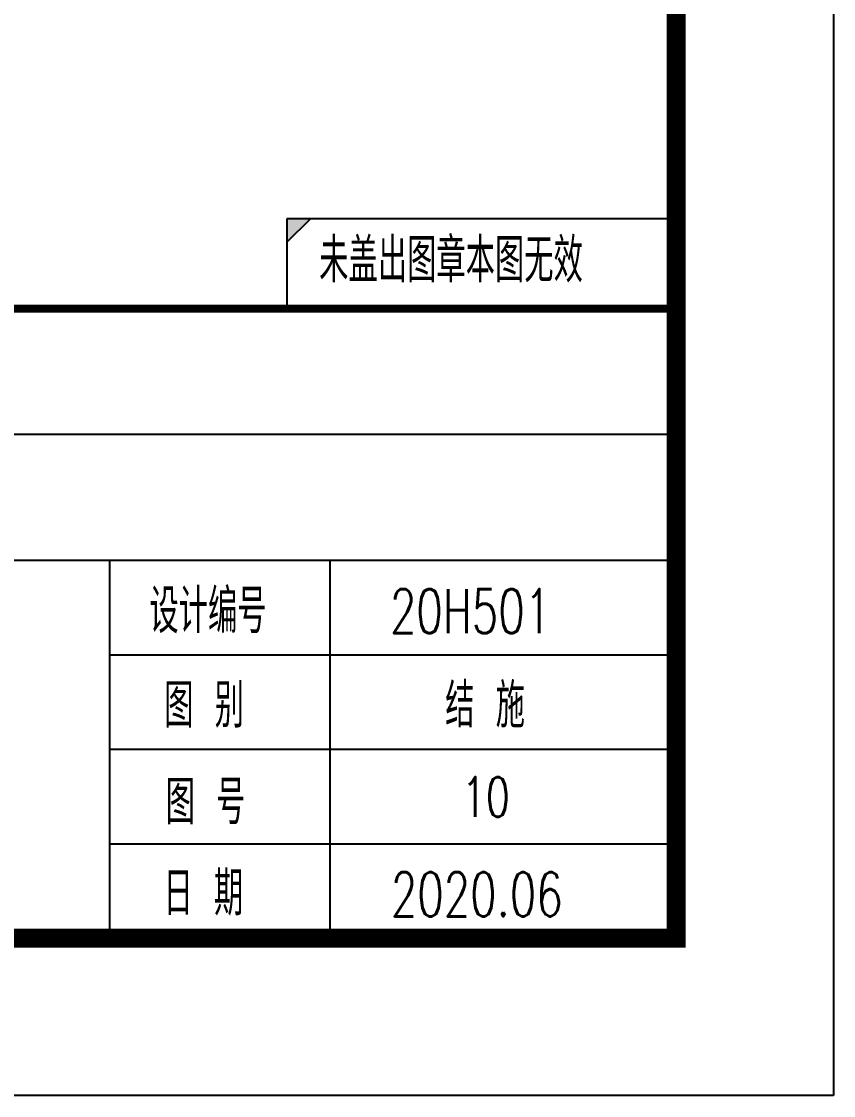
# Model space of a CAD drawing. Extents: x -2331248 to -1198620, y -977263 to -545844.
# Drawn here: x -1722986 to -1716534, y -765858 to -757327 of the extents above; entities that cross this region are included whole.
import ezdxf
from ezdxf.enums import TextEntityAlignment as Align

# ---------------------------------------------------------------- set-up
doc = ezdxf.new("R2010")
doc.units = 0
doc.header["$LTSCALE"] = 1000
doc.header["$MEASUREMENT"] = 0
doc.layers.get('0').update_dxf_attribs({"linetype": 'CONTINUOUS'})
for name, color, linetype in [('PUB_TITLE', 4, 'CONTINUOUS'), ('t图框', 222, 'CONTINUOUS'), ('文字', 7, 'CONTINUOUS')]:
    doc.layers.add(name, color=color, linetype=linetype)
doc.styles.add('房间名称', font='SIMPLEX', dxfattribs={"width": 0.7, "bigfont": '0HZTXT'})

# ---------------------------------------------------------------- blocks, each defined once
blk = doc.blocks.new('ASDDA')
blk.add_line((-273365.6, 3061618.4), (-273365.6, 3065618.4))
at = {"layer": 't图框'}
for p, q in [((-273365.6, 3066189.7), (-275839.4, 3066189.7)), ((-275839.4, 3066189.7), (-275839.4, 3065618.5)), ((-275839.4, 3066040.4), (-275690.1, 3066189.7)), ((-273365.6, 3066189.7), (-273365.6, 3061618.4)), ((-273365.6, 3065618.5), (-295865.6, 3065618.5)), ((-273365.6, 3064818.5), (-283365.6, 3064818.5)), ((-273365.6, 3064018.5), (-295865.6, 3064018.5)), ((-276965.6, 3061618.5), (-276965.6, 3064018.4)), ((-275565.6, 3061618.5), (-275565.6, 3064018.4)), ((-276965.6, 3063418.4), (-273365.6, 3063418.4)), ((-276965.6, 3062818.4), (-273365.6, 3062818.4)), ((-276965.6, 3062218.4), (-273365.6, 3062218.4)), ((-315865.6, 3061618.4), (-273365.6, 3061618.4))]:
    blk.add_line(p, q, dxfattribs=at)
at = {"layer": 't图框', "const_width": 50}
blk.add_lwpolyline([(-295865.6, 3061618.5), (-295865.6, 3065618.5), (-273365.6, 3065618.5)], dxfattribs=at)
at = {"layer": 't图框'}
blk.add_solid([(-275839.4, 3066040.4), (-275690.1, 3066189.7), (-275839.4, 3066040.4), (-275839.4, 3066189.7)], dxfattribs=at)
at = {"style": '房间名称', "width": 0.7}
for s, height, p in [('未盖出图章本图无效', 280, (-275634.7, 3065785.9)), ('设计编号', 280, (-276714, 3063556.8)), ('20H501', 280, (-275185.3, 3063556.8)), ('图 别', 280, (-276619.9, 3062956.8)), ('结 施', 280.01, (-274833.9, 3062956.8)), ('图 号', 280, (-276610.7, 3062342.5)), ('日 期', 280, (-276624.2, 3061762.4)), ('2020.06', 280, (-275179.3, 3061756.8))]:
    blk.add_text(s, height=height, dxfattribs=at).set_placement(p)

msp = doc.modelspace()

# ---------------------------------------------------------------- linework, layer by layer
at = {"layer": 'PUB_TITLE'}
msp.add_lwpolyline([(-1821659.5, -765858.1), (-1821659.5, -691608.1), (-1716534.5, -691608.1), (-1716534.5, -765858.1)], close=True, dxfattribs=at)
at = {"layer": 'PUB_TITLE', "const_width": 150}
msp.add_lwpolyline([(-1818534.5, -692858.1), (-1717784.5, -692858.1), (-1717784.5, -764608.1), (-1818534.5, -764608.1)], close=True, dxfattribs=at)

# ---------------------------------------------------------------- block references
at = {"lineweight": -3, "xscale": 1.250016957928892, "yscale": 1.250016958278138, "zscale": 1.250016957604765}
msp.add_blockref('ASDDA', (-1376072.9, -4591683), dxfattribs=at)

# ---------------------------------------------------------------- texts
at = {"layer": '文字', "style": '房间名称', "width": 0.7}
msp.add_text('10', height=314.95, dxfattribs=at).set_placement((-1719296.2, -763486.4), align=Align.MIDDLE)

doc.saveas('drawing.dxf')
